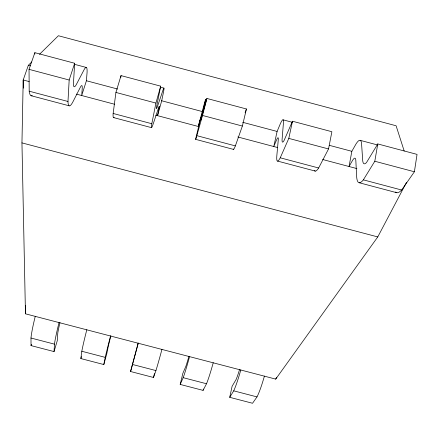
<?xml version="1.0" encoding="UTF-8"?>
<svg xmlns="http://www.w3.org/2000/svg" width="439" height="439" viewBox="0 0 439 439"><rect width="100%" height="100%" fill="white"/><g stroke="black" fill="none" stroke-linecap="round" stroke-linejoin="round"><path stroke-width="0.66" d="M34.857 54.041L34.857 52.675L74.663 63.265L73.384 84.579A37.622 4.181 -76.2 0 0 76.232 84.727L84.272 69.373A41.612 4.385 -75.8 0 1 87.065 72.55L86.412 80.749L81.698 95.521L82.186 89.139A23.053 2.431 -75.8 0 0 80.266 87.405L73.329 101.047A57.591 6.409 -76.2 0 1 67.979 101.48L29.194 91.191L29.04 69.351L34.857 52.675M406.47 182.454L377.765 236.923L275.703 379.115L25.462 313.819L21.95 142.884L23.201 79.986L28.337 65.307L31.729 61.97M25.462 313.819L25.681 305.61M35.274 316.272A34.56 3.1 -74.7 0 0 30.982 338.025L31.037 345.597L54.041 351.584L54.458 344.143A34.544 2.338 -74.9 0 1 59.073 322.484M67.979 101.48L69.175 80.019L74.663 63.265M110.853 335.895A22.554 0.455 -75.1 0 0 108.307 346.195L106.809 353.587L103.813 364.546L80.858 358.57L81.819 351.266A34.522 1.454 -75 0 1 86.818 329.722M113.152 113.465L115.923 92.442L121.027 75.607L160.696 86.165L156.58 106.688A37.556 1.24 -75.5 0 0 157.53 106.326L162.935 90.302A41.546 1.301 -75.4 0 1 163.346 92.843L161.706 100.767L157.541 115.66L158.808 109.498A23.015 0.719 -75.4 0 0 158.452 108.181L153.716 122.382A57.493 1.904 -75.5 0 1 151.806 123.727L113.152 113.465A57.536 3.978 -75.8 0 0 114.107 117.372M120.758 77.582L121.027 75.607M414.394 171.77L417.05 154.391L377.781 143.937L366.543 162.479A37.408 6.141 -73.9 0 1 362.729 160.855L361.533 143.147A41.387 6.442 -74.4 0 0 355.952 144.08L351.837 151.312L349.043 166.513L352.27 160.893A22.927 3.567 -74.4 0 1 355.837 160.625L356.633 176.231A57.262 9.406 -73.9 0 0 363.36 179.858L401.636 190.016L414.394 171.77L374.802 161.25L363.36 179.858M374.802 161.25L377.781 143.937M328.531 148.953L331.889 131.722L292.484 121.235L284.038 140.557A37.463 3.249 -74.5 0 1 282.09 139.426L283.484 122.377A41.447 3.408 -74.8 0 0 280.252 123.941L277.108 131.448L273.777 146.527L276.235 140.694A22.965 1.888 -74.8 0 1 278.26 140.014L276.888 155.071A57.35 4.972 -74.5 0 0 280.236 157.804L318.637 167.994L328.531 148.953L288.802 138.395L280.236 157.804M103.813 364.546L105.245 357.373A34.505 0.697 -75.1 0 1 110.568 335.923M151.806 123.727L155.922 103.077L160.696 86.165M264.426 376.069A34.407 4.198 -76 0 1 256.991 396.9L252.546 403.265L229.718 397.322L232.116 386.238L236.1 379.515A22.499 2.255 -75.8 0 0 239.568 369.479M288.802 138.395L292.484 121.235M188.94 356.27A22.521 1.191 -75.6 0 1 185.834 366.411L182.827 373.391L180.193 384.427L203.065 390.381L203.361 389.08M242.377 126.053L246.438 108.982L206.901 98.462L201.265 118.557A37.524 0.335 -75.2 0 1 201.199 117.932L205.194 101.546A41.513 0.351 -75.2 0 0 204.327 103.741L198.285 126.481L200.925 117.229L196.897 133.84A57.438 0.51 -75.2 0 0 196.831 135.673L235.359 145.896L242.377 126.053L202.511 115.457L196.831 135.673M138.208 343.035L130.575 371.509L153.491 377.474L154.462 373.589M202.511 115.457L206.901 98.462M138.252 343.144L130.575 371.509M80.858 358.57L81.402 356.638M54.041 351.584L57.273 340.68L57.783 333.025A22.576 1.531 -74.9 0 1 59.967 322.616M31.037 345.597L31.432 344.319M245.088 112.845L246.438 108.982M153.491 377.474L155.927 370.576A34.472 0.944 -75.4 0 0 161.958 349.334M180.193 384.427L183.178 377.672A34.456 1.822 -75.6 0 0 189.588 356.539M275.703 379.115L276.603 377.293M203.065 390.381L206.511 383.752A34.44 2.574 -75.7 0 0 213.244 362.713M229.718 397.322L233.707 390.836A34.423 3.446 -75.8 0 0 240.819 369.907M39.488 54.337L58.398 35.735L396.099 125.768L404.193 151.016M30.982 338.025L54.458 344.143M81.819 351.266L105.245 357.373M132.551 364.485L155.927 370.576M183.178 377.672L206.511 383.752M233.707 390.836L256.991 396.9M21.95 142.884L377.765 236.923M74.465 64.308L86.231 67.441M160.685 87.251L163.939 88.118M283.034 119.814L292.264 122.272M360.139 140.332L377.897 145.057M28.337 65.307L30.324 65.834M86.554 80.787L117.647 89.051M161.311 100.663L202.324 111.566M242.679 122.294L277.08 131.442M329.343 145.336L351.837 151.312M29.04 69.351L69.175 80.019M115.923 92.442L155.922 103.077M29.161 81.572L23.201 79.986L23.338 88.19M76.402 94.116L114.628 104.262M155.702 115.172L198.763 126.608M237.85 136.984L277.711 147.57M322.654 159.505L356.896 168.598M31.054 95.691L69.137 105.794M113.498 117.564L151.46 127.634M195.679 139.366L233.515 149.403M277.591 161.091L315.306 171.1M359.234 182.75L396.829 192.726M235.359 145.896A57.394 2.574 -74.9 0 1 233.263 148.986M401.636 190.016A57.229 11.441 -73.6 0 1 395.418 192.002M318.637 167.994A57.306 7.024 -74.2 0 1 314.472 170.53M32.25 95.658A57.646 8.5 -76.5 0 1 29.194 91.191"/></g></svg>
